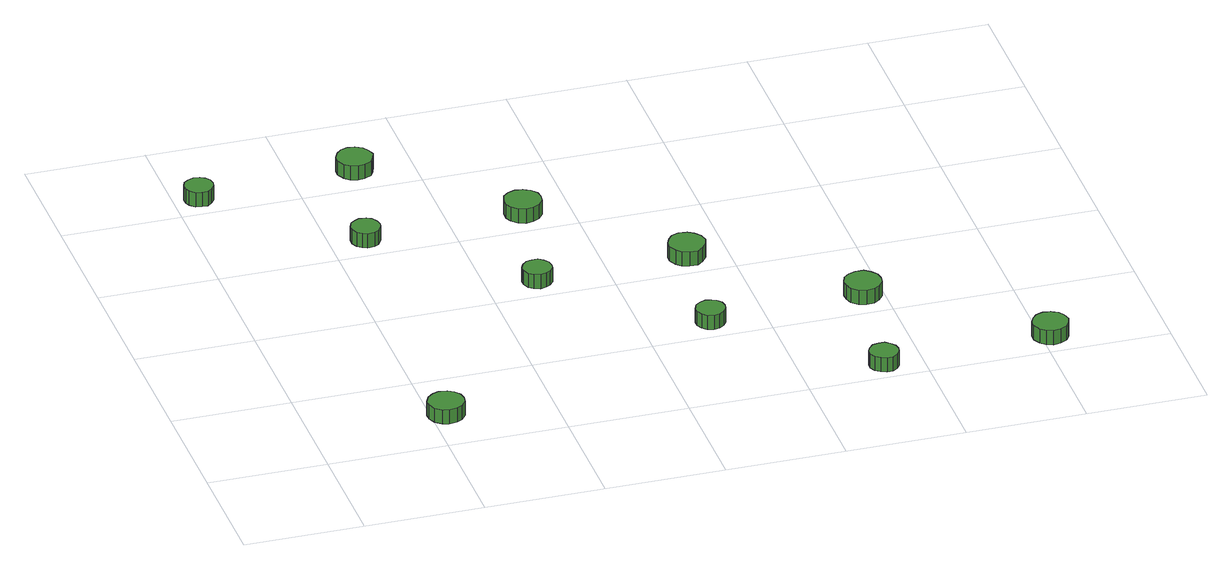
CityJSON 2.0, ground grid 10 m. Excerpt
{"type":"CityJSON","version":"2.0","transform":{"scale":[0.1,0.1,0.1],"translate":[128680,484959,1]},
"CityObjects":{
"tree1":{"type":"SolitaryVegetationObject","attributes":{"function":"something"},"geometry":[{"type":"MultiSurface","lod":"1","boundaries":[[[0,1,2,3,4,5,6,7,8,9,10,11,12,13,14]],[[15,16,17,18,19,20,21,22,23,24,25,26,27,28,29]],[[0,29,28,1]],[[1,28,27,2]],[[2,27,26,3]],[[3,26,25,4]],[[4,25,24,5]],[[5,24,23,6]],[[6,23,22,7]],[[7,22,21,8]],[[8,21,20,9]],[[9,20,19,10]],[[10,19,18,11]],[[11,18,17,12]],[[12,17,16,13]],[[13,16,15,14]],[[14,15,29,0]]]}]},
"tree2":{"type":"SolitaryVegetationObject","attributes":{"function":"something"},"geometry":[{"type":"MultiSurface","lod":"1","boundaries":[[[30,31,32,33,34,35,36,37,38,39,40,41,42,43,44]],[[45,46,47,48,49,50,51,52,53,54,55,56,57,58,59]],[[30,59,58,31]],[[31,58,57,32]],[[32,57,56,33]],[[33,56,55,34]],[[34,55,54,35]],[[35,54,53,36]],[[36,53,52,37]],[[37,52,51,38]],[[38,51,50,39]],[[39,50,49,40]],[[40,49,48,41]],[[41,48,47,42]],[[42,47,46,43]],[[43,46,45,44]],[[44,45,59,30]]]}]},
"tree3":{"type":"SolitaryVegetationObject","attributes":{"function":"something"},"geometry":[{"type":"MultiSurface","lod":"1","boundaries":[[[60,61,62,63,64,65,66,67,68,69,70,71,72,73,74]],[[75,76,77,78,79,80,81,82,83,84,85,86,87,88,89]],[[60,89,88,61]],[[61,88,87,62]],[[62,87,86,63]],[[63,86,85,64]],[[64,85,84,65]],[[65,84,83,66]],[[66,83,82,67]],[[67,82,81,68]],[[68,81,80,69]],[[69,80,79,70]],[[70,79,78,71]],[[71,78,77,72]],[[72,77,76,73]],[[73,76,75,74]],[[74,75,89,60]]]}]},
"tree4":{"type":"SolitaryVegetationObject","attributes":{"function":"something"},"geometry":[{"type":"MultiSurface","lod":"1","boundaries":[[[90,91,92,93,94,95,96,97,98,99,100,101,102,103,104]],[[105,106,107,108,109,110,111,112,113,114,115,116,117,118,119]],[[90,119,118,91]],[[91,118,117,92]],[[92,117,116,93]],[[93,116,115,94]],[[94,115,114,95]],[[95,114,113,96]],[[96,113,112,97]],[[97,112,111,98]],[[98,111,110,99]],[[99,110,109,100]],[[100,109,108,101]],[[101,108,107,102]],[[102,107,106,103]],[[103,106,105,104]],[[104,105,119,90]]]}]},
"tree5":{"type":"SolitaryVegetationObject","attributes":{"function":"something"},"geometry":[{"type":"MultiSurface","lod":"1","boundaries":[[[120,121,122,123,124,125,126,127,128,129,130,131,132,133,134]],[[135,136,137,138,139,140,141,142,143,144,145,146,147,148,149]],[[120,149,148,121]],[[121,148,147,122]],[[122,147,146,123]],[[123,146,145,124]],[[124,145,144,125]],[[125,144,143,126]],[[126,143,142,127]],[[127,142,141,128]],[[128,141,140,129]],[[129,140,139,130]],[[130,139,138,131]],[[131,138,137,132]],[[132,137,136,133]],[[133,136,135,134]],[[134,135,149,120]]]}]},
"tree6":{"type":"SolitaryVegetationObject","attributes":{"function":"something"},"geometry":[{"type":"MultiSurface","lod":"1","boundaries":[[[150,151,152,153,154,155,156,157,158,159,160,161,162,163,164]],[[165,166,167,168,169,170,171,172,173,174,175,176,177,178,179]],[[150,179,178,151]],[[151,178,177,152]],[[152,177,176,153]],[[153,176,175,154]],[[154,175,174,155]],[[155,174,173,156]],[[156,173,172,157]],[[157,172,171,158]],[[158,171,170,159]],[[159,170,169,160]],[[160,169,168,161]],[[161,168,167,162]],[[162,167,166,163]],[[163,166,165,164]],[[164,165,179,150]]]}]},
"tree7":{"type":"SolitaryVegetationObject","attributes":{"function":"something"},"geometry":[{"type":"MultiSurface","lod":"1","boundaries":[[[180,181,182,183,184,185,186,187,188,189,190,191,192,193,194]],[[195,196,197,198,199,200,201,202,203,204,205,206,207,208,209]],[[180,209,208,181]],[[181,208,207,182]],[[182,207,206,183]],[[183,206,205,184]],[[184,205,204,185]],[[185,204,203,186]],[[186,203,202,187]],[[187,202,201,188]],[[188,201,200,189]],[[189,200,199,190]],[[190,199,198,191]],[[191,198,197,192]],[[192,197,196,193]],[[193,196,195,194]],[[194,195,209,180]]]}]},
"tree8":{"type":"SolitaryVegetationObject","attributes":{"function":"something"},"geometry":[{"type":"MultiSurface","lod":"1","boundaries":[[[210,211,212,213,214,215,216,217,218,219,220,221,222,223,224]],[[225,226,227,228,229,230,231,232,233,234,235,236,237,238,239]],[[210,239,238,211]],[[211,238,237,212]],[[212,237,236,213]],[[213,236,235,214]],[[214,235,234,215]],[[215,234,233,216]],[[216,233,232,217]],[[217,232,231,218]],[[218,231,230,219]],[[219,230,229,220]],[[220,229,228,221]],[[221,228,227,222]],[[222,227,226,223]],[[223,226,225,224]],[[224,225,239,210]]]}]},
"tree9":{"type":"SolitaryVegetationObject","attributes":{"function":"something"},"geometry":[{"type":"MultiSurface","lod":"1","boundaries":[[[240,241,242,243,244,245,246,247,248,249,250,251,252,253,254]],[[255,256,257,258,259,260,261,262,263,264,265,266,267,268,269]],[[240,269,268,241]],[[241,268,267,242]],[[242,267,266,243]],[[243,266,265,244]],[[244,265,264,245]],[[245,264,263,246]],[[246,263,262,247]],[[247,262,261,248]],[[248,261,260,249]],[[249,260,259,250]],[[250,259,258,251]],[[251,258,257,252]],[[252,257,256,253]],[[253,256,255,254]],[[254,255,269,240]]]}]},
"tree10":{"type":"SolitaryVegetationObject","attributes":{"function":"something"},"geometry":[{"type":"MultiSurface","lod":"1","boundaries":[[[270,271,272,273,274,275,276,277,278,279,280,281,282,283,284]],[[285,286,287,288,289,290,291,292,293,294,295,296,297,298,299]],[[270,299,298,271]],[[271,298,297,272]],[[272,297,296,273]],[[273,296,295,274]],[[274,295,294,275]],[[275,294,293,276]],[[276,293,292,277]],[[277,292,291,278]],[[278,291,290,279]],[[279,290,289,280]],[[280,289,288,281]],[[281,288,287,282]],[[282,287,286,283]],[[283,286,285,284]],[[284,285,299,270]]]}]},
"tree11":{"type":"SolitaryVegetationObject","attributes":{"function":"something"},"geometry":[{"type":"MultiSurface","lod":"1","boundaries":[[[300,301,302,303,304,305,306,307,308,309,310,311,312,313,314]],[[315,316,317,318,319,320,321,322,323,324,325,326,327,328,329]],[[300,329,328,301]],[[301,328,327,302]],[[302,327,326,303]],[[303,326,325,304]],[[304,325,324,305]],[[305,324,323,306]],[[306,323,322,307]],[[307,322,321,308]],[[308,321,320,309]],[[309,320,319,310]],[[310,319,318,311]],[[311,318,317,312]],[[312,317,316,313]],[[313,316,315,314]],[[314,315,329,300]]]}]}
},
"vertices":[
[126,42,20],[125,48,20],[121,53,20],[116,56,20],[109,57,20],[104,55,20],[99,51,20],[96,45,20],[96,39,20],[99,33,20],[104,29,20],[109,27,20],[116,28,20],[121,31,20],[125,36,20],[125,36,7],[121,31,7],[116,28,7],[109,27,7],[104,29,7],[99,33,7],[96,39,7],[96,45,7],[99,51,7],[104,55,7],[109,57,7],[116,56,7],[121,53,7],[125,48,7],[126,42,7],
[30,412,24],[29,417,24],[26,421,24],[22,423,24],[17,424,24],[12,422,24],[8,419,24],[6,414,24],[6,409,24],[8,405,24],[12,401,24],[17,400,24],[22,400,24],[26,403,24],[29,407,24],[29,407,11],[26,403,11],[22,400,11],[17,400,11],[12,401,11],[8,405,11],[6,409,11],[6,414,11],[8,419,11],[12,422,11],[17,424,11],[22,423,11],[26,421,11],[29,417,11],[30,412,11],
[139,314,23],[138,319,23],[135,324,23],[131,326,23],[125,327,23],[121,325,23],[117,322,23],[115,317,23],[115,312,23],[117,307,23],[121,304,23],[125,302,23],[131,303,23],[135,305,23],[138,310,23],[138,310,10],[135,305,10],[131,303,10],[125,302,10],[121,304,10],[117,307,10],[115,312,10],[115,317,10],[117,322,10],[121,325,10],[125,327,10],[131,326,10],[135,324,10],[138,319,10],[139,314,10],
[165,420,23],[163,426,23],[160,431,23],[154,434,23],[148,435,23],[142,433,23],[138,429,23],[135,423,23],[135,417,23],[138,411,23],[142,407,23],[148,405,23],[154,406,23],[160,409,23],[163,414,23],[163,414,10],[160,409,10],[154,406,10],[148,405,10],[142,407,10],[138,411,10],[135,417,10],[135,423,10],[138,429,10],[142,433,10],[148,435,10],[154,434,10],[160,431,10],[163,426,10],[165,420,10],
[252,217,21],[251,222,21],[248,226,21],[244,229,21],[239,229,21],[234,228,21],[230,224,21],[228,220,21],[228,215,21],[230,210,21],[234,207,21],[239,205,21],[244,206,21],[248,208,21],[251,212,21],[251,212,8],[248,208,8],[244,206,8],[239,205,8],[234,207,8],[230,210,8],[228,215,8],[228,220,8],[230,224,8],[234,228,8],[239,229,8],[244,229,8],[248,226,8],[251,222,8],[252,217,8],
[275,323,20],[274,329,20],[270,334,20],[264,337,20],[258,338,20],[252,336,20],[247,332,20],[245,326,20],[245,319,20],[247,314,20],[252,309,20],[258,307,20],[264,308,20],[270,311,20],[274,316,20],[274,316,7],[270,311,7],[264,308,7],[258,307,7],[252,309,7],[247,314,7],[245,319,7],[245,326,7],[247,332,7],[252,336,7],[258,338,7],[264,337,7],[270,334,7],[274,329,7],[275,323,7],
[366,119,20],[365,124,20],[362,128,20],[358,130,20],[353,131,20],[348,129,20],[344,126,20],[342,121,20],[342,116,20],[344,111,20],[348,108,20],[353,106,20],[358,107,20],[362,110,20],[365,114,20],[365,114,7],[362,110,7],[358,107,7],[353,106,7],[348,108,7],[344,111,7],[342,116,7],[342,121,7],[344,126,7],[348,129,7],[353,131,7],[358,130,7],[362,128,7],[365,124,7],[366,119,7],
[382,224,18],[380,231,18],[376,236,18],[371,239,18],[364,240,18],[358,238,18],[354,233,18],[351,227,18],[351,221,18],[354,215,18],[358,211,18],[364,209,18],[371,209,18],[376,213,18],[380,218,18],[380,218,5],[376,213,5],[371,209,5],[364,209,5],[358,211,5],[354,215,5],[351,221,5],[351,227,5],[354,233,5],[358,238,5],[364,240,5],[371,239,5],[376,236,5],[380,231,5],[382,224,5],
[480,20,17],[479,25,17],[476,29,17],[472,32,17],[467,32,17],[462,31,17],[458,27,17],[456,23,17],[456,18,17],[458,13,17],[462,10,17],[467,8,17],[472,8,17],[476,11,17],[479,15,17],[479,15,4],[476,11,4],[472,8,4],[467,8,4],[462,10,4],[458,13,4],[456,18,4],[456,23,4],[458,27,4],[462,31,4],[467,32,4],[472,32,4],[476,29,4],[479,25,4],[480,20,4],
[498,127,18],[497,133,18],[493,138,18],[488,142,18],[481,142,18],[475,140,18],[470,136,18],[468,130,18],[468,124,18],[470,118,18],[475,113,18],[481,111,18],[488,112,18],[493,115,18],[497,120,18],[497,120,5],[493,115,5],[488,112,5],[481,111,5],[475,113,5],[470,118,5],[468,124,5],[468,130,5],[470,136,5],[475,140,5],[481,142,5],[488,142,5],[493,138,5],[497,133,5],[498,127,5],
[623,25,17],[621,31,17],[618,36,17],[612,39,17],[606,40,17],[600,38,17],[596,34,17],[593,28,17],[593,22,17],[596,16,17],[600,12,17],[606,10,17],[612,11,17],[618,14,17],[621,19,17],[621,19,4],[618,14,4],[612,11,4],[606,10,4],[600,12,4],[596,16,4],[593,22,4],[593,28,4],[596,34,4],[600,38,4],[606,40,4],[612,39,4],[618,36,4],[621,31,4],[623,25,4]
]}
